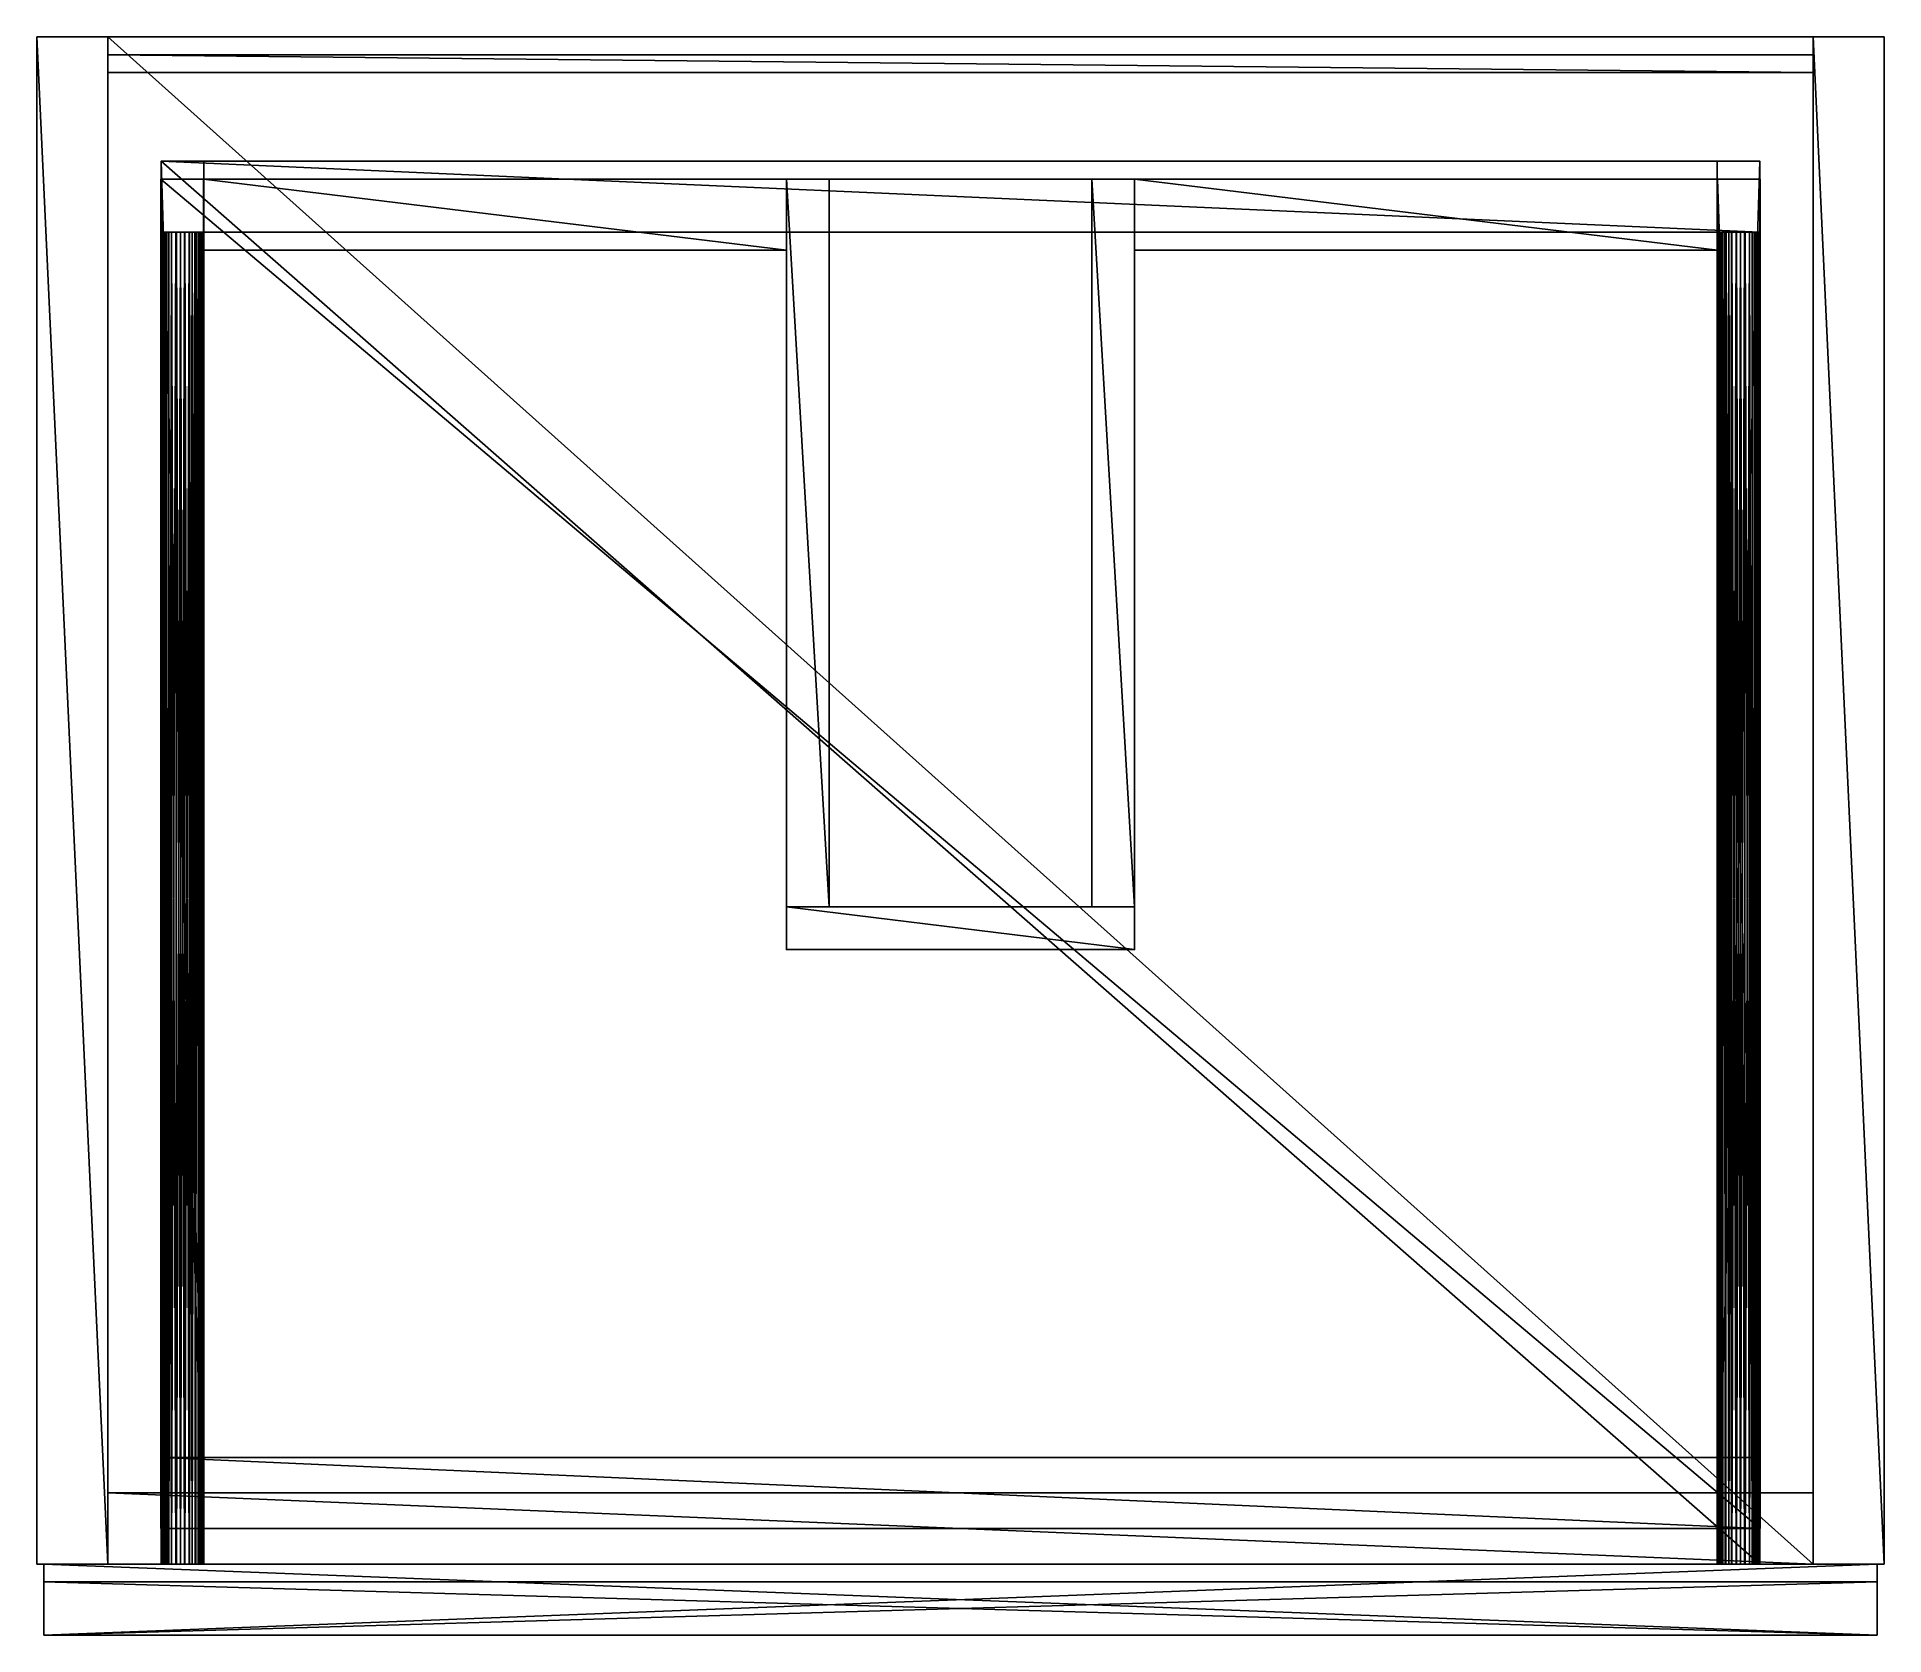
# Model space of a CAD drawing. Header units: inches. Extents: x -10.2 to 10.2, y -8.9 to 8.9.
import ezdxf

# ---------------------------------------------------------------- set-up
doc = ezdxf.new("R2010")
doc.units = ezdxf.units.IN
doc.layers.get('0').update_dxf_attribs({"true_color": 0xc2ced6})

msp = doc.modelspace()

# ---------------------------------------------------------------- linework, layer by layer
for points in [[(-9.45, 8.858), (-9.45, 8.858), (-10.237, 8.858), (-9.45, 8.858)], [(-10.237, 8.858), (-10.237, 8.858), (-9.45, 8.858), (-10.237, 8.858)], [(-10.237, 8.858), (-10.237, 8.858), (-10.237, -8.071), (-10.237, 8.858)], [(-10.237, -8.071), (-10.237, -8.071), (-10.237, 8.858), (-10.237, -8.071)], [(-9.45, -8.071), (-10.237, -8.071), (-10.237, 8.858), (-9.45, -8.071)], [(-10.237, 8.858), (-9.45, 8.858), (-9.45, -8.071), (-10.237, 8.858)], [(-10.237, 8.858), (-10.237, -8.071), (-9.45, -8.071), (-10.237, 8.858)], [(-9.45, -8.071), (-9.45, 8.858), (-10.237, 8.858), (-9.45, -8.071)], [(9.45, 8.858), (9.45, 8.858), (-9.45, 8.858), (9.45, 8.858)], [(-9.45, 8.858), (-9.45, 8.858), (9.45, 8.858), (-9.45, 8.858)], [(-9.45, 8.858), (-9.45, 8.858), (-9.45, -8.071), (-9.45, 8.858)], [(-9.45, -8.071), (-9.45, -8.071), (-9.45, 8.858), (-9.45, -8.071)], [(9.45, -8.071), (-9.45, -8.071), (-9.45, 8.858), (9.45, -8.071)], [(-9.45, 8.858), (9.45, 8.858), (9.45, -8.071), (-9.45, 8.858)], [(-9.45, 8.858), (-9.45, -8.071), (9.45, -8.071), (-9.45, 8.858)], [(9.45, -8.071), (9.45, 8.858), (-9.45, 8.858), (9.45, -8.071)], [(-9.45, -8.071), (-9.45, -8.071), (-9.45, 8.858), (-9.45, -8.071)], [(-9.45, 8.858), (-9.45, 8.858), (-9.45, -8.071), (-9.45, 8.858)], [(9.45, -8.071), (9.45, -8.071), (9.45, 8.858), (9.45, -8.071)], [(9.45, 8.858), (9.45, 8.858), (9.45, -8.071), (9.45, 8.858)], [(10.237, 8.858), (10.237, 8.858), (9.45, 8.858), (10.237, 8.858)], [(9.45, 8.858), (9.45, 8.858), (10.237, 8.858), (9.45, 8.858)], [(9.45, 8.858), (9.45, 8.858), (9.45, -8.071), (9.45, 8.858)], [(9.45, -8.071), (9.45, -8.071), (9.45, 8.858), (9.45, -8.071)], [(10.237, -8.071), (9.45, -8.071), (9.45, 8.858), (10.237, -8.071)], [(9.45, 8.858), (10.237, 8.858), (10.237, -8.071), (9.45, 8.858)], [(9.45, 8.858), (9.45, -8.071), (10.237, -8.071), (9.45, 8.858)], [(10.237, -8.071), (10.237, 8.858), (9.45, 8.858), (10.237, -8.071)], [(10.237, -8.071), (10.237, -8.071), (10.237, 8.858), (10.237, -8.071)], [(10.237, 8.858), (10.237, 8.858), (10.237, -8.071), (10.237, 8.858)], [(9.45, 8.661), (9.45, 8.661), (-9.45, 8.661), (9.45, 8.661)], [(-9.45, 8.661), (-9.45, 8.661), (9.45, 8.661), (-9.45, 8.661)], [(-9.45, 8.661), (-9.45, 8.661), (-9.45, 8.465), (-9.45, 8.661)], [(-9.45, 8.465), (-9.45, 8.465), (-9.45, 8.661), (-9.45, 8.465)], [(9.45, 8.465), (-9.45, 8.465), (-9.45, 8.661), (9.45, 8.465)], [(-9.45, 8.661), (9.45, 8.661), (9.45, 8.465), (-9.45, 8.661)], [(-9.45, 8.661), (-9.45, 8.465), (9.45, 8.465), (-9.45, 8.661)], [(9.45, 8.465), (9.45, 8.661), (-9.45, 8.661), (9.45, 8.465)], [(9.45, 8.465), (9.45, 8.465), (9.45, 8.661), (9.45, 8.465)], [(9.45, 8.661), (9.45, 8.661), (9.45, 8.465), (9.45, 8.661)], [(-9.45, 8.465), (-9.45, 8.465), (9.45, 8.465), (-9.45, 8.465)], [(9.45, 8.465), (9.45, 8.465), (-9.45, 8.465), (9.45, 8.465)], [(8.861, 7.48), (8.861, 7.48), (-8.861, 7.48), (8.861, 7.48)], [(-8.861, 7.48), (-8.861, 7.48), (8.861, 7.48), (-8.861, 7.48)], [(-8.861, 7.48), (-8.861, 7.48), (-8.861, -8.071), (-8.861, 7.48)], [(-8.861, -8.071), (-8.861, -8.071), (-8.861, 7.48), (-8.861, -8.071)], [(8.861, -8.071), (-8.861, -8.071), (-8.861, 7.48), (8.861, -8.071)], [(-8.861, 7.48), (8.861, 7.48), (8.861, -8.071), (-8.861, 7.48)], [(-8.861, 7.48), (-8.861, -8.071), (8.861, -8.071), (-8.861, 7.48)], [(8.861, -8.071), (8.861, 7.48), (-8.861, 7.48), (8.861, -8.071)], [(8.861, 7.48), (8.861, 7.48), (-8.861, 7.48), (8.861, 7.48)], [(-8.861, 7.48), (-8.861, 7.48), (8.861, 7.48), (-8.861, 7.48)], [(-8.861, 7.48), (-8.861, 7.48), (-8.861, 6.693), (-8.861, 7.48)], [(-8.861, 6.693), (-8.861, 6.693), (-8.861, 7.48), (-8.861, 6.693)], [(8.861, 6.693), (-8.861, 6.693), (-8.861, 7.48), (8.861, 6.693)], [(-8.861, 7.48), (8.861, 7.48), (8.861, 6.693), (-8.861, 7.48)], [(-8.861, 7.48), (-8.861, 6.693), (8.861, 6.693), (-8.861, 7.48)], [(8.861, 6.693), (8.861, 7.48), (-8.861, 7.48), (8.861, 6.693)], [(-8.388, 7.48), (-8.388, 7.48), (-8.861, 7.48), (-8.388, 7.48)], [(-8.861, 7.48), (-8.861, 7.48), (-8.388, 7.48), (-8.861, 7.48)], [(-8.861, 7.48), (-8.861, 7.48), (-8.861, -8.071), (-8.861, 7.48)], [(-8.861, -8.071), (-8.861, -8.071), (-8.861, 7.48), (-8.861, -8.071)], [(-8.388, -8.071), (-8.861, -8.071), (-8.861, 7.48), (-8.388, -8.071)], [(-8.861, 7.48), (-8.388, 7.48), (-8.388, -8.071), (-8.861, 7.48)], [(-8.861, 7.48), (-8.861, -8.071), (-8.388, -8.071), (-8.861, 7.48)], [(-8.388, -8.071), (-8.388, 7.48), (-8.861, 7.48), (-8.388, -8.071)], [(-8.388, -8.071), (-8.388, -8.071), (-8.388, 7.48), (-8.388, -8.071)], [(-8.388, 7.48), (-8.388, 7.48), (-8.388, -8.071), (-8.388, 7.48)], [(8.388, -8.071), (8.388, 7.48), (8.388, 7.48), (8.388, -8.071)], [(8.388, 7.48), (8.388, -8.071), (8.388, -8.071), (8.388, 7.48)], [(8.388, 7.48), (8.861, 7.48), (8.861, 7.48), (8.388, 7.48)], [(8.861, 7.48), (8.388, 7.48), (8.388, 7.48), (8.861, 7.48)], [(8.388, -8.071), (8.388, 7.48), (8.861, 7.48), (8.388, -8.071)], [(8.861, 7.48), (8.861, -8.071), (8.388, -8.071), (8.861, 7.48)], [(8.861, 7.48), (8.388, 7.48), (8.388, -8.071), (8.861, 7.48)], [(8.388, -8.071), (8.861, -8.071), (8.861, 7.48), (8.388, -8.071)], [(8.861, -8.071), (8.861, -8.071), (8.861, 7.48), (8.861, -8.071)], [(8.861, 7.48), (8.861, 7.48), (8.861, -8.071), (8.861, 7.48)], [(8.861, 6.693), (8.861, 6.693), (8.861, 7.48), (8.861, 6.693)], [(8.861, 7.48), (8.861, 7.48), (8.861, 6.693), (8.861, 7.48)], [(8.861, 7.48), (8.861, -8.071), (8.861, -8.071), (8.861, 7.48)], [(8.861, -8.071), (8.861, 7.48), (8.861, 7.48), (8.861, -8.071)], [(-8.39, 7.283), (-8.39, 7.283), (-8.863, 7.283), (-8.39, 7.283)], [(-8.863, 7.283), (-8.863, 7.283), (-8.39, 7.283), (-8.863, 7.283)], [(-8.863, 7.283), (-8.863, 7.283), (-8.863, -6.89), (-8.863, 7.283)], [(-8.863, -6.89), (-8.863, -6.89), (-8.863, 7.283), (-8.863, -6.89)], [(-8.39, -6.89), (-8.863, -6.89), (-8.863, 7.283), (-8.39, -6.89)], [(-8.863, 7.283), (-8.39, 7.283), (-8.39, -6.89), (-8.863, 7.283)], [(-8.863, 7.283), (-8.863, -6.89), (-8.39, -6.89), (-8.863, 7.283)], [(-8.39, -6.89), (-8.39, 7.283), (-8.863, 7.283), (-8.39, -6.89)], [(8.863, 7.283), (8.863, 7.283), (-8.863, 7.283), (8.863, 7.283)], [(-8.863, 7.283), (-8.863, 7.283), (8.863, 7.283), (-8.863, 7.283)], [(-8.863, 7.283), (-8.863, 7.283), (-8.863, -7.677), (-8.863, 7.283)], [(-8.863, -7.677), (-8.863, -7.677), (-8.863, 7.283), (-8.863, -7.677)], [(8.863, -7.677), (-8.863, -7.677), (-8.863, 7.283), (8.863, -7.677)], [(-8.863, 7.283), (8.863, 7.283), (8.863, -7.677), (-8.863, 7.283)], [(-8.863, 7.283), (-8.863, -7.677), (8.863, -7.677), (-8.863, 7.283)], [(8.863, -7.677), (8.863, 7.283), (-8.863, 7.283), (8.863, -7.677)], [(-8.39, -6.89), (-8.39, -6.89), (-8.39, 7.283), (-8.39, -6.89)], [(-8.39, 7.283), (-8.39, 7.283), (-8.39, -6.89), (-8.39, 7.283)], [(-1.929, 7.283), (-1.929, 7.283), (-8.39, 7.283), (-1.929, 7.283)], [(-8.39, 7.283), (-8.39, 7.283), (-1.929, 7.283), (-8.39, 7.283)], [(-8.39, 7.283), (-8.39, 7.283), (-8.39, 6.496), (-8.39, 7.283)], [(-8.39, 6.496), (-8.39, 6.496), (-8.39, 7.283), (-8.39, 6.496)], [(-1.929, 6.496), (-8.39, 6.496), (-8.39, 7.283), (-1.929, 6.496)], [(-8.39, 7.283), (-1.929, 7.283), (-1.929, 6.496), (-8.39, 7.283)], [(-8.39, 7.283), (-8.39, 6.496), (-1.929, 6.496), (-8.39, 7.283)], [(-1.929, 6.496), (-1.929, 7.283), (-8.39, 7.283), (-1.929, 6.496)], [(-1.457, 7.283), (-1.457, 7.283), (-1.929, 7.283), (-1.457, 7.283)], [(-1.929, 7.283), (-1.929, 7.283), (-1.457, 7.283), (-1.929, 7.283)], [(-1.929, 7.283), (-1.929, 7.283), (-1.929, -0.787), (-1.929, 7.283)], [(-1.929, -0.787), (-1.929, -0.787), (-1.929, 7.283), (-1.929, -0.787)], [(-1.457, -0.787), (-1.929, -0.787), (-1.929, 7.283), (-1.457, -0.787)], [(-1.929, 7.283), (-1.457, 7.283), (-1.457, -0.787), (-1.929, 7.283)], [(-1.929, 7.283), (-1.929, -0.787), (-1.457, -0.787), (-1.929, 7.283)], [(-1.457, -0.787), (-1.457, 7.283), (-1.929, 7.283), (-1.457, -0.787)], [(-1.929, 6.496), (-1.929, 6.496), (-1.929, 7.283), (-1.929, 6.496)], [(-1.929, 7.283), (-1.929, 7.283), (-1.929, 6.496), (-1.929, 7.283)], [(-1.457, -0.787), (-1.457, -0.787), (-1.457, 7.283), (-1.457, -0.787)], [(-1.457, 7.283), (-1.457, 7.283), (-1.457, -0.787), (-1.457, 7.283)], [(1.929, 7.283), (1.929, 7.283), (1.457, 7.283), (1.929, 7.283)], [(1.457, 7.283), (1.457, 7.283), (1.929, 7.283), (1.457, 7.283)], [(1.457, 7.283), (1.457, 7.283), (1.457, -0.787), (1.457, 7.283)], [(1.457, -0.787), (1.457, -0.787), (1.457, 7.283), (1.457, -0.787)], [(1.929, -0.787), (1.457, -0.787), (1.457, 7.283), (1.929, -0.787)], [(1.457, 7.283), (1.929, 7.283), (1.929, -0.787), (1.457, 7.283)], [(1.457, 7.283), (1.457, -0.787), (1.929, -0.787), (1.457, 7.283)], [(1.929, -0.787), (1.929, 7.283), (1.457, 7.283), (1.929, -0.787)], [(8.39, 7.283), (8.39, 7.283), (1.929, 7.283), (8.39, 7.283)], [(1.929, 7.283), (1.929, 7.283), (8.39, 7.283), (1.929, 7.283)], [(1.929, 7.283), (1.929, 7.283), (1.929, 6.496), (1.929, 7.283)], [(1.929, 6.496), (1.929, 6.496), (1.929, 7.283), (1.929, 6.496)], [(8.39, 6.496), (1.929, 6.496), (1.929, 7.283), (8.39, 6.496)], [(1.929, 7.283), (8.39, 7.283), (8.39, 6.496), (1.929, 7.283)], [(1.929, 7.283), (1.929, 6.496), (8.39, 6.496), (1.929, 7.283)], [(8.39, 6.496), (8.39, 7.283), (1.929, 7.283), (8.39, 6.496)], [(1.929, -0.787), (1.929, -0.787), (1.929, 7.283), (1.929, -0.787)], [(1.929, 7.283), (1.929, 7.283), (1.929, -0.787), (1.929, 7.283)], [(8.39, 6.496), (8.39, 6.496), (8.39, 7.283), (8.39, 6.496)], [(8.39, 7.283), (8.39, 7.283), (8.39, 6.496), (8.39, 7.283)], [(8.863, 7.283), (8.863, 7.283), (8.39, 7.283), (8.863, 7.283)], [(8.39, 7.283), (8.39, 7.283), (8.863, 7.283), (8.39, 7.283)], [(8.39, 7.283), (8.39, 7.283), (8.39, -6.89), (8.39, 7.283)], [(8.39, -6.89), (8.39, -6.89), (8.39, 7.283), (8.39, -6.89)], [(8.863, -6.89), (8.39, -6.89), (8.39, 7.283), (8.863, -6.89)], [(8.39, 7.283), (8.863, 7.283), (8.863, -6.89), (8.39, 7.283)], [(8.39, 7.283), (8.39, -6.89), (8.863, -6.89), (8.39, 7.283)], [(8.863, -6.89), (8.863, 7.283), (8.39, 7.283), (8.863, -6.89)], [(8.863, -7.677), (8.863, -7.677), (8.863, 7.283), (8.863, -7.677)], [(8.863, 7.283), (8.863, 7.283), (8.863, -7.677), (8.863, 7.283)], [(8.863, -6.89), (8.863, -6.89), (8.863, 7.283), (8.863, -6.89)], [(8.863, 7.283), (8.863, 7.283), (8.863, -6.89), (8.863, 7.283)], [(-8.861, 6.693), (-8.861, 6.693), (-8.862, -8.071), (-8.861, 6.693)], [(-8.862, -8.071), (-8.861, -8.071), (-8.861, 6.693), (-8.862, -8.071)], [(-8.85, -8.071), (-8.862, -8.071), (-8.861, 6.693), (-8.85, -8.071)], [(-8.861, 6.693), (-8.861, 6.693), (8.861, 6.693), (-8.861, 6.693)], [(8.861, 6.693), (8.861, 6.693), (-8.861, 6.693), (8.861, 6.693)], [(-8.853, 6.693), (-8.861, 6.693), (-8.861, -8.071), (-8.853, 6.693)], [(-8.861, -8.071), (-8.851, -8.071), (-8.853, 6.693), (-8.861, -8.071)], [(-8.861, 6.693), (-8.849, 6.693), (-8.85, -8.071), (-8.861, 6.693)], [(-8.849, 6.693), (-8.861, 6.693), (-8.602, 6.693), (-8.849, 6.693)], [(-8.647, 6.693), (-8.861, 6.693), (-8.747, 6.693), (-8.647, 6.693)], [(-8.602, 6.693), (-8.861, 6.693), (-8.647, 6.693), (-8.602, 6.693)], [(-8.861, 6.693), (-8.853, 6.693), (-8.747, 6.693), (-8.861, 6.693)], [(-8.861, 6.693), (-8.861, 6.693), (-8.747, 6.693), (-8.861, 6.693)], [(-8.83, 6.693), (-8.853, 6.693), (-8.851, -8.071), (-8.83, 6.693)], [(-8.747, 6.693), (-8.853, 6.693), (-8.83, 6.693), (-8.747, 6.693)], [(-8.851, -8.071), (-8.829, -8.071), (-8.83, 6.693), (-8.851, -8.071)], [(-8.835, -8.071), (-8.85, -8.071), (-8.849, 6.693), (-8.835, -8.071)], [(-8.849, 6.693), (-8.835, 6.693), (-8.835, -8.071), (-8.849, 6.693)], [(-8.547, 6.693), (-8.849, 6.693), (-8.602, 6.693), (-8.547, 6.693)], [(-8.849, 6.693), (-8.547, 6.693), (-8.835, 6.693), (-8.849, 6.693)], [(-8.835, 6.693), (-8.815, 6.693), (-8.817, -8.071), (-8.835, 6.693)], [(-8.817, -8.071), (-8.835, -8.071), (-8.835, 6.693), (-8.817, -8.071)], [(-8.835, 6.693), (-8.547, 6.693), (-8.815, 6.693), (-8.835, 6.693)], [(-8.804, 6.693), (-8.83, 6.693), (-8.829, -8.071), (-8.804, 6.693)], [(-8.747, 6.693), (-8.83, 6.693), (-8.775, 6.693), (-8.747, 6.693)], [(-8.83, 6.693), (-8.804, 6.693), (-8.775, 6.693), (-8.83, 6.693)], [(-8.829, -8.071), (-8.802, -8.071), (-8.804, 6.693), (-8.829, -8.071)], [(-8.786, -8.071), (-8.817, -8.071), (-8.815, 6.693), (-8.786, -8.071)], [(-8.815, 6.693), (-8.783, 6.693), (-8.786, -8.071), (-8.815, 6.693)], [(-8.547, 6.693), (-8.597, 6.693), (-8.815, 6.693), (-8.547, 6.693)], [(-8.783, 6.693), (-8.815, 6.693), (-8.597, 6.693), (-8.783, 6.693)], [(-8.802, -8.071), (-8.775, 6.693), (-8.804, 6.693), (-8.802, -8.071)], [(-8.802, -8.071), (-8.775, -8.071), (-8.775, 6.693), (-8.802, -8.071)], [(-8.747, -8.071), (-8.786, -8.071), (-8.783, 6.693), (-8.747, -8.071)], [(-8.783, 6.693), (-8.744, 6.693), (-8.747, -8.071), (-8.783, 6.693)], [(-8.783, 6.693), (-8.597, 6.693), (-8.744, 6.693), (-8.783, 6.693)], [(-8.747, 6.693), (-8.775, 6.693), (-8.775, -8.071), (-8.747, 6.693)], [(-8.775, -8.071), (-8.744, -8.071), (-8.747, 6.693), (-8.775, -8.071)], [(-8.698, 6.693), (-8.747, 6.693), (-8.744, -8.071), (-8.698, 6.693)], [(-8.698, -8.071), (-8.747, -8.071), (-8.744, 6.693), (-8.698, -8.071)], [(-8.698, 6.693), (-8.647, 6.693), (-8.747, 6.693), (-8.698, 6.693)], [(-8.744, -8.071), (-8.692, -8.071), (-8.698, 6.693), (-8.744, -8.071)], [(-8.744, 6.693), (-8.692, 6.693), (-8.698, -8.071), (-8.744, 6.693)], [(-8.744, 6.693), (-8.647, 6.693), (-8.692, 6.693), (-8.744, 6.693)], [(-8.647, 6.693), (-8.744, 6.693), (-8.597, 6.693), (-8.647, 6.693)], [(-8.647, -8.071), (-8.698, -8.071), (-8.692, 6.693), (-8.647, -8.071)], [(-8.692, -8.071), (-8.647, 6.693), (-8.698, 6.693), (-8.692, -8.071)], [(-8.692, -8.071), (-8.647, -8.071), (-8.647, 6.693), (-8.692, -8.071)], [(-8.647, -8.071), (-8.692, 6.693), (-8.647, 6.693), (-8.647, -8.071)], [(-8.602, 6.693), (-8.647, 6.693), (-8.647, -8.071), (-8.602, 6.693)], [(-8.647, -8.071), (-8.597, -8.071), (-8.602, 6.693), (-8.647, -8.071)], [(-8.647, 6.693), (-8.597, 6.693), (-8.602, -8.071), (-8.647, 6.693)], [(-8.602, -8.071), (-8.647, -8.071), (-8.647, 6.693), (-8.602, -8.071)], [(-8.55, 6.693), (-8.602, 6.693), (-8.597, -8.071), (-8.55, 6.693)], [(-8.55, -8.071), (-8.602, -8.071), (-8.597, 6.693), (-8.55, -8.071)], [(-8.602, 6.693), (-8.39, 6.693), (-8.547, 6.693), (-8.602, 6.693)], [(-8.602, 6.693), (-8.451, 6.693), (-8.4, 6.693), (-8.602, 6.693)], [(-8.451, 6.693), (-8.602, 6.693), (-8.55, 6.693), (-8.451, 6.693)], [(-8.602, 6.693), (-8.4, 6.693), (-8.39, 6.693), (-8.602, 6.693)], [(-8.597, -8.071), (-8.547, -8.071), (-8.55, 6.693), (-8.597, -8.071)], [(-8.597, 6.693), (-8.547, 6.693), (-8.55, -8.071), (-8.597, 6.693)], [(-8.517, 6.693), (-8.55, 6.693), (-8.547, -8.071), (-8.517, 6.693)], [(-8.517, -8.071), (-8.55, -8.071), (-8.547, 6.693), (-8.517, -8.071)], [(-8.487, 6.693), (-8.55, 6.693), (-8.517, 6.693), (-8.487, 6.693)], [(-8.487, 6.693), (-8.451, 6.693), (-8.55, 6.693), (-8.487, 6.693)], [(-8.547, -8.071), (-8.517, -8.071), (-8.517, 6.693), (-8.547, -8.071)], [(-8.547, 6.693), (-8.517, 6.693), (-8.517, -8.071), (-8.547, 6.693)], [(-8.434, 6.693), (-8.547, 6.693), (-8.39, 6.693), (-8.434, 6.693)], [(-8.471, 6.693), (-8.517, 6.693), (-8.547, 6.693), (-8.471, 6.693)], [(-8.39, 6.693), (-8.39, 6.693), (-8.547, 6.693), (-8.39, 6.693)], [(-8.434, 6.693), (-8.471, 6.693), (-8.547, 6.693), (-8.434, 6.693)], [(-8.487, 6.693), (-8.517, 6.693), (-8.517, -8.071), (-8.487, 6.693)], [(-8.517, -8.071), (-8.484, -8.071), (-8.487, 6.693), (-8.517, -8.071)], [(-8.476, -8.071), (-8.517, -8.071), (-8.517, 6.693), (-8.476, -8.071)], [(-8.476, -8.071), (-8.517, 6.693), (-8.471, 6.693), (-8.476, -8.071)], [(-8.451, 6.693), (-8.487, 6.693), (-8.484, -8.071), (-8.451, 6.693)], [(-8.484, -8.071), (-8.449, -8.071), (-8.451, 6.693), (-8.484, -8.071)], [(-8.436, -8.071), (-8.476, -8.071), (-8.471, 6.693), (-8.436, -8.071)], [(-8.471, 6.693), (-8.434, 6.693), (-8.436, -8.071), (-8.471, 6.693)], [(-8.423, 6.693), (-8.451, 6.693), (-8.449, -8.071), (-8.423, 6.693)], [(-8.4, 6.693), (-8.451, 6.693), (-8.423, 6.693), (-8.4, 6.693)], [(-8.449, -8.071), (-8.421, -8.071), (-8.423, 6.693), (-8.449, -8.071)], [(-8.416, -8.071), (-8.436, -8.071), (-8.434, 6.693), (-8.416, -8.071)], [(-8.434, 6.693), (-8.416, 6.693), (-8.416, -8.071), (-8.434, 6.693)], [(-8.434, 6.693), (-8.401, 6.693), (-8.416, 6.693), (-8.434, 6.693)], [(-8.434, 6.693), (-8.39, 6.693), (-8.401, 6.693), (-8.434, 6.693)], [(-8.421, -8.071), (-8.4, 6.693), (-8.423, 6.693), (-8.421, -8.071)], [(-8.421, -8.071), (-8.398, -8.071), (-8.4, 6.693), (-8.421, -8.071)], [(-8.416, 6.693), (-8.401, 6.693), (-8.403, -8.071), (-8.416, 6.693)], [(-8.403, -8.071), (-8.416, -8.071), (-8.416, 6.693), (-8.403, -8.071)], [(-8.391, -8.071), (-8.403, -8.071), (-8.401, 6.693), (-8.391, -8.071)], [(-8.401, 6.693), (-8.39, 6.693), (-8.391, -8.071), (-8.401, 6.693)], [(-8.39, 6.693), (-8.4, 6.693), (-8.398, -8.071), (-8.39, 6.693)], [(-8.398, -8.071), (-8.39, -8.071), (-8.39, 6.693), (-8.398, -8.071)], [(-8.39, -8.071), (-8.391, -8.071), (-8.39, 6.693), (-8.39, -8.071)], [(-8.39, 6.693), (-8.39, 6.693), (-8.39, -8.071), (-8.39, 6.693)], [(8.39, 6.693), (8.39, -8.071), (8.398, -8.071), (8.39, 6.693)], [(8.398, -8.071), (8.4, 6.693), (8.39, 6.693), (8.398, -8.071)], [(8.39, 6.693), (8.391, -8.071), (8.39, -8.071), (8.39, 6.693)], [(8.39, -8.071), (8.39, 6.693), (8.39, 6.693), (8.39, -8.071)], [(8.391, -8.071), (8.39, 6.693), (8.401, 6.693), (8.391, -8.071)], [(8.434, 6.693), (8.39, 6.693), (8.547, 6.693), (8.434, 6.693)], [(8.434, 6.693), (8.401, 6.693), (8.39, 6.693), (8.434, 6.693)], [(8.547, 6.693), (8.39, 6.693), (8.602, 6.693), (8.547, 6.693)], [(8.39, 6.693), (8.547, 6.693), (8.39, 6.693), (8.39, 6.693)], [(8.602, 6.693), (8.39, 6.693), (8.4, 6.693), (8.602, 6.693)], [(8.401, 6.693), (8.403, -8.071), (8.391, -8.071), (8.401, 6.693)], [(8.421, -8.071), (8.4, 6.693), (8.398, -8.071), (8.421, -8.071)], [(8.4, 6.693), (8.423, 6.693), (8.451, 6.693), (8.4, 6.693)], [(8.602, 6.693), (8.4, 6.693), (8.451, 6.693), (8.602, 6.693)], [(8.421, -8.071), (8.423, 6.693), (8.4, 6.693), (8.421, -8.071)], [(8.403, -8.071), (8.401, 6.693), (8.416, 6.693), (8.403, -8.071)], [(8.434, 6.693), (8.416, 6.693), (8.401, 6.693), (8.434, 6.693)], [(8.416, 6.693), (8.416, -8.071), (8.403, -8.071), (8.416, 6.693)], [(8.434, 6.693), (8.436, -8.071), (8.416, -8.071), (8.434, 6.693)], [(8.416, -8.071), (8.416, 6.693), (8.434, 6.693), (8.416, -8.071)], [(8.423, 6.693), (8.421, -8.071), (8.449, -8.071), (8.423, 6.693)], [(8.449, -8.071), (8.451, 6.693), (8.423, 6.693), (8.449, -8.071)], [(8.436, -8.071), (8.434, 6.693), (8.471, 6.693), (8.436, -8.071)], [(8.434, 6.693), (8.547, 6.693), (8.471, 6.693), (8.434, 6.693)], [(8.471, 6.693), (8.476, -8.071), (8.436, -8.071), (8.471, 6.693)], [(8.451, 6.693), (8.449, -8.071), (8.484, -8.071), (8.451, 6.693)], [(8.484, -8.071), (8.487, 6.693), (8.451, 6.693), (8.484, -8.071)], [(8.487, 6.693), (8.55, 6.693), (8.451, 6.693), (8.487, 6.693)], [(8.451, 6.693), (8.55, 6.693), (8.602, 6.693), (8.451, 6.693)], [(8.471, 6.693), (8.547, 6.693), (8.517, 6.693), (8.471, 6.693)], [(8.476, -8.071), (8.471, 6.693), (8.517, 6.693), (8.476, -8.071)], [(8.476, -8.071), (8.517, 6.693), (8.517, -8.071), (8.476, -8.071)], [(8.487, 6.693), (8.484, -8.071), (8.517, -8.071), (8.487, 6.693)], [(8.517, -8.071), (8.517, 6.693), (8.487, 6.693), (8.517, -8.071)], [(8.487, 6.693), (8.517, 6.693), (8.55, 6.693), (8.487, 6.693)], [(8.517, 6.693), (8.517, -8.071), (8.547, -8.071), (8.517, 6.693)], [(8.547, -8.071), (8.55, 6.693), (8.517, 6.693), (8.547, -8.071)], [(8.547, 6.693), (8.55, -8.071), (8.517, -8.071), (8.547, 6.693)], [(8.517, -8.071), (8.517, 6.693), (8.547, 6.693), (8.517, -8.071)], [(8.55, 6.693), (8.547, -8.071), (8.597, -8.071), (8.55, 6.693)], [(8.55, -8.071), (8.547, 6.693), (8.597, 6.693), (8.55, -8.071)], [(8.602, 6.693), (8.849, 6.693), (8.547, 6.693), (8.602, 6.693)], [(8.547, 6.693), (8.815, 6.693), (8.597, 6.693), (8.547, 6.693)], [(8.849, 6.693), (8.835, 6.693), (8.547, 6.693), (8.849, 6.693)], [(8.835, 6.693), (8.815, 6.693), (8.547, 6.693), (8.835, 6.693)], [(8.597, -8.071), (8.602, 6.693), (8.55, 6.693), (8.597, -8.071)], [(8.597, 6.693), (8.602, -8.071), (8.55, -8.071), (8.597, 6.693)], [(8.602, 6.693), (8.597, -8.071), (8.647, -8.071), (8.602, 6.693)], [(8.602, -8.071), (8.597, 6.693), (8.647, 6.693), (8.602, -8.071)], [(8.783, 6.693), (8.597, 6.693), (8.815, 6.693), (8.783, 6.693)], [(8.783, 6.693), (8.744, 6.693), (8.597, 6.693), (8.783, 6.693)], [(8.647, 6.693), (8.597, 6.693), (8.744, 6.693), (8.647, 6.693)], [(8.647, -8.071), (8.647, 6.693), (8.602, 6.693), (8.647, -8.071)], [(8.647, 6.693), (8.647, -8.071), (8.602, -8.071), (8.647, 6.693)], [(8.849, 6.693), (8.602, 6.693), (8.861, 6.693), (8.849, 6.693)], [(8.602, 6.693), (8.647, 6.693), (8.861, 6.693), (8.602, 6.693)], [(8.692, -8.071), (8.647, 6.693), (8.647, -8.071), (8.692, -8.071)], [(8.647, -8.071), (8.692, 6.693), (8.698, -8.071), (8.647, -8.071)], [(8.744, 6.693), (8.692, 6.693), (8.647, 6.693), (8.744, 6.693)], [(8.647, 6.693), (8.747, 6.693), (8.861, 6.693), (8.647, 6.693)], [(8.698, 6.693), (8.747, 6.693), (8.647, 6.693), (8.698, 6.693)], [(8.692, -8.071), (8.698, 6.693), (8.647, 6.693), (8.692, -8.071)], [(8.647, -8.071), (8.647, 6.693), (8.692, 6.693), (8.647, -8.071)], [(8.698, 6.693), (8.692, -8.071), (8.744, -8.071), (8.698, 6.693)], [(8.698, -8.071), (8.692, 6.693), (8.744, 6.693), (8.698, -8.071)], [(8.744, -8.071), (8.747, 6.693), (8.698, 6.693), (8.744, -8.071)], [(8.744, 6.693), (8.747, -8.071), (8.698, -8.071), (8.744, 6.693)], [(8.747, 6.693), (8.744, -8.071), (8.775, -8.071), (8.747, 6.693)], [(8.747, -8.071), (8.744, 6.693), (8.783, 6.693), (8.747, -8.071)], [(8.775, -8.071), (8.775, 6.693), (8.747, 6.693), (8.775, -8.071)], [(8.783, 6.693), (8.786, -8.071), (8.747, -8.071), (8.783, 6.693)], [(8.747, 6.693), (8.775, 6.693), (8.83, 6.693), (8.747, 6.693)], [(8.747, 6.693), (8.83, 6.693), (8.853, 6.693), (8.747, 6.693)], [(8.861, 6.693), (8.747, 6.693), (8.853, 6.693), (8.861, 6.693)], [(8.861, 6.693), (8.747, 6.693), (8.861, 6.693), (8.861, 6.693)], [(8.802, -8.071), (8.775, 6.693), (8.775, -8.071), (8.802, -8.071)], [(8.83, 6.693), (8.775, 6.693), (8.804, 6.693), (8.83, 6.693)], [(8.802, -8.071), (8.804, 6.693), (8.775, 6.693), (8.802, -8.071)], [(8.786, -8.071), (8.783, 6.693), (8.815, 6.693), (8.786, -8.071)], [(8.815, 6.693), (8.817, -8.071), (8.786, -8.071), (8.815, 6.693)], [(8.804, 6.693), (8.802, -8.071), (8.829, -8.071), (8.804, 6.693)], [(8.829, -8.071), (8.83, 6.693), (8.804, 6.693), (8.829, -8.071)], [(8.817, -8.071), (8.815, 6.693), (8.835, 6.693), (8.817, -8.071)], [(8.835, 6.693), (8.835, -8.071), (8.817, -8.071), (8.835, 6.693)], [(8.83, 6.693), (8.829, -8.071), (8.851, -8.071), (8.83, 6.693)], [(8.851, -8.071), (8.853, 6.693), (8.83, 6.693), (8.851, -8.071)], [(8.849, 6.693), (8.85, -8.071), (8.835, -8.071), (8.849, 6.693)], [(8.835, -8.071), (8.835, 6.693), (8.849, 6.693), (8.835, -8.071)], [(8.85, -8.071), (8.849, 6.693), (8.861, 6.693), (8.85, -8.071)], [(8.861, 6.693), (8.862, -8.071), (8.85, -8.071), (8.861, 6.693)], [(8.853, 6.693), (8.851, -8.071), (8.861, -8.071), (8.853, 6.693)], [(8.861, -8.071), (8.861, 6.693), (8.853, 6.693), (8.861, -8.071)], [(8.861, 6.693), (8.861, -8.071), (8.862, -8.071), (8.861, 6.693)], [(8.862, -8.071), (8.861, 6.693), (8.861, 6.693), (8.862, -8.071)], [(-8.39, 6.496), (-8.39, 6.496), (-1.929, 6.496), (-8.39, 6.496)], [(-1.929, 6.496), (-1.929, 6.496), (-8.39, 6.496), (-1.929, 6.496)], [(1.929, 6.496), (1.929, 6.496), (8.39, 6.496), (1.929, 6.496)], [(8.39, 6.496), (8.39, 6.496), (1.929, 6.496), (8.39, 6.496)], [(-1.929, -0.787), (-1.929, -0.787), (-1.457, -0.787), (-1.929, -0.787)], [(-1.457, -0.787), (-1.457, -0.787), (-1.929, -0.787), (-1.457, -0.787)], [(1.929, -0.787), (1.929, -0.787), (-1.929, -0.787), (1.929, -0.787)], [(-1.929, -0.787), (-1.929, -0.787), (1.929, -0.787), (-1.929, -0.787)], [(-1.929, -0.787), (-1.929, -0.787), (-1.929, -1.26), (-1.929, -0.787)], [(-1.929, -1.26), (-1.929, -1.26), (-1.929, -0.787), (-1.929, -1.26)], [(1.929, -1.26), (-1.929, -1.26), (-1.929, -0.787), (1.929, -1.26)], [(-1.929, -0.787), (1.929, -0.787), (1.929, -1.26), (-1.929, -0.787)], [(-1.929, -0.787), (-1.929, -1.26), (1.929, -1.26), (-1.929, -0.787)], [(1.929, -1.26), (1.929, -0.787), (-1.929, -0.787), (1.929, -1.26)], [(1.457, -0.787), (1.457, -0.787), (1.929, -0.787), (1.457, -0.787)], [(1.929, -0.787), (1.929, -0.787), (1.457, -0.787), (1.929, -0.787)], [(1.929, -1.26), (1.929, -1.26), (1.929, -0.787), (1.929, -1.26)], [(1.929, -0.787), (1.929, -0.787), (1.929, -1.26), (1.929, -0.787)], [(-1.929, -1.26), (-1.929, -1.26), (1.929, -1.26), (-1.929, -1.26)], [(1.929, -1.26), (1.929, -1.26), (-1.929, -1.26), (1.929, -1.26)], [(-8.863, -6.89), (-8.863, -6.89), (-8.39, -6.89), (-8.863, -6.89)], [(-8.39, -6.89), (-8.39, -6.89), (-8.863, -6.89), (-8.39, -6.89)], [(8.863, -6.89), (8.863, -6.89), (-8.863, -6.89), (8.863, -6.89)], [(-8.863, -6.89), (-8.863, -6.89), (8.863, -6.89), (-8.863, -6.89)], [(-8.863, -6.89), (-8.863, -6.89), (-8.863, -7.677), (-8.863, -6.89)], [(-8.863, -7.677), (-8.863, -7.677), (-8.863, -6.89), (-8.863, -7.677)], [(8.863, -7.677), (-8.863, -7.677), (-8.863, -6.89), (8.863, -7.677)], [(-8.863, -6.89), (8.863, -6.89), (8.863, -7.677), (-8.863, -6.89)], [(-8.863, -6.89), (-8.863, -7.677), (8.863, -7.677), (-8.863, -6.89)], [(8.863, -7.677), (8.863, -6.89), (-8.863, -6.89), (8.863, -7.677)], [(8.39, -6.89), (8.39, -6.89), (8.863, -6.89), (8.39, -6.89)], [(8.863, -6.89), (8.863, -6.89), (8.39, -6.89), (8.863, -6.89)], [(8.863, -7.677), (8.863, -7.677), (8.863, -6.89), (8.863, -7.677)], [(8.863, -6.89), (8.863, -6.89), (8.863, -7.677), (8.863, -6.89)], [(9.45, -7.283), (9.45, -7.283), (-9.45, -7.283), (9.45, -7.283)], [(-9.45, -7.283), (-9.45, -7.283), (9.45, -7.283), (-9.45, -7.283)], [(-9.45, -7.283), (-9.45, -7.283), (-9.45, -8.071), (-9.45, -7.283)], [(-9.45, -8.071), (-9.45, -8.071), (-9.45, -7.283), (-9.45, -8.071)], [(9.45, -8.071), (-9.45, -8.071), (-9.45, -7.283), (9.45, -8.071)], [(-9.45, -7.283), (9.45, -7.283), (9.45, -8.071), (-9.45, -7.283)], [(-9.45, -7.283), (-9.45, -8.071), (9.45, -8.071), (-9.45, -7.283)], [(9.45, -8.071), (9.45, -7.283), (-9.45, -7.283), (9.45, -8.071)], [(9.45, -8.071), (9.45, -8.071), (9.45, -7.283), (9.45, -8.071)], [(9.45, -7.283), (9.45, -7.283), (9.45, -8.071), (9.45, -7.283)], [(-8.863, -7.677), (-8.863, -7.677), (8.863, -7.677), (-8.863, -7.677)], [(8.863, -7.677), (8.863, -7.677), (-8.863, -7.677), (8.863, -7.677)], [(-8.863, -7.677), (-8.863, -7.677), (8.863, -7.677), (-8.863, -7.677)], [(8.863, -7.677), (8.863, -7.677), (-8.863, -7.677), (8.863, -7.677)], [(-10.237, -8.071), (-10.237, -8.071), (-9.45, -8.071), (-10.237, -8.071)], [(-9.45, -8.071), (-9.45, -8.071), (-10.237, -8.071), (-9.45, -8.071)], [(10.16, -8.071), (10.16, -8.858), (-10.16, -8.858), (10.16, -8.071)], [(-10.16, -8.858), (-10.16, -8.071), (10.16, -8.071), (-10.16, -8.858)], [(10.16, -8.858), (10.16, -8.071), (-10.16, -8.071), (10.16, -8.858)], [(-10.16, -8.071), (-10.16, -8.858), (10.16, -8.858), (-10.16, -8.071)], [(10.16, -8.071), (10.16, -8.071), (-10.16, -8.071), (10.16, -8.071)], [(-10.16, -8.071), (-10.16, -8.071), (10.16, -8.071), (-10.16, -8.071)], [(-10.16, -8.071), (-10.16, -8.071), (-10.16, -8.268), (-10.16, -8.071)], [(-10.16, -8.858), (-10.16, -8.268), (-10.16, -8.071), (-10.16, -8.858)], [(-10.16, -8.858), (-10.16, -8.071), (-10.16, -8.268), (-10.16, -8.858)], [(-10.16, -8.268), (-10.16, -8.268), (-10.16, -8.071), (-10.16, -8.268)], [(-10.16, -8.071), (-10.16, -8.858), (-10.16, -8.858), (-10.16, -8.071)], [(-9.45, -8.071), (-9.45, -8.071), (9.45, -8.071), (-9.45, -8.071)], [(9.45, -8.071), (9.45, -8.071), (-9.45, -8.071), (9.45, -8.071)], [(-9.45, -8.071), (-9.45, -8.071), (9.45, -8.071), (-9.45, -8.071)], [(9.45, -8.071), (9.45, -8.071), (-9.45, -8.071), (9.45, -8.071)], [(-8.85, -8.071), (-8.597, -8.071), (-8.862, -8.071), (-8.85, -8.071)], [(-8.647, -8.071), (-8.744, -8.071), (-8.862, -8.071), (-8.647, -8.071)], [(-8.597, -8.071), (-8.647, -8.071), (-8.862, -8.071), (-8.597, -8.071)], [(-8.862, -8.071), (-8.744, -8.071), (-8.861, -8.071), (-8.862, -8.071)], [(-8.861, -8.071), (-8.861, -8.071), (8.861, -8.071), (-8.861, -8.071)], [(8.861, -8.071), (8.861, -8.071), (-8.861, -8.071), (8.861, -8.071)], [(-8.861, -8.071), (-8.861, -8.071), (-8.388, -8.071), (-8.861, -8.071)], [(-8.388, -8.071), (-8.388, -8.071), (-8.861, -8.071), (-8.388, -8.071)], [(-8.861, -8.071), (-8.744, -8.071), (-8.851, -8.071), (-8.861, -8.071)], [(-8.744, -8.071), (-8.829, -8.071), (-8.851, -8.071), (-8.744, -8.071)], [(-8.597, -8.071), (-8.85, -8.071), (-8.55, -8.071), (-8.597, -8.071)], [(-8.85, -8.071), (-8.835, -8.071), (-8.55, -8.071), (-8.85, -8.071)], [(-8.835, -8.071), (-8.817, -8.071), (-8.55, -8.071), (-8.835, -8.071)], [(-8.744, -8.071), (-8.775, -8.071), (-8.829, -8.071), (-8.744, -8.071)], [(-8.829, -8.071), (-8.775, -8.071), (-8.802, -8.071), (-8.829, -8.071)], [(-8.55, -8.071), (-8.817, -8.071), (-8.602, -8.071), (-8.55, -8.071)], [(-8.786, -8.071), (-8.602, -8.071), (-8.817, -8.071), (-8.786, -8.071)], [(-8.786, -8.071), (-8.747, -8.071), (-8.602, -8.071), (-8.786, -8.071)], [(-8.747, -8.071), (-8.698, -8.071), (-8.647, -8.071), (-8.747, -8.071)], [(-8.647, -8.071), (-8.602, -8.071), (-8.747, -8.071), (-8.647, -8.071)], [(-8.692, -8.071), (-8.744, -8.071), (-8.647, -8.071), (-8.692, -8.071)], [(-8.55, -8.071), (-8.39, -8.071), (-8.597, -8.071), (-8.55, -8.071)], [(-8.597, -8.071), (-8.398, -8.071), (-8.449, -8.071), (-8.597, -8.071)], [(-8.449, -8.071), (-8.547, -8.071), (-8.597, -8.071), (-8.449, -8.071)], [(-8.597, -8.071), (-8.39, -8.071), (-8.398, -8.071), (-8.597, -8.071)], [(-8.436, -8.071), (-8.391, -8.071), (-8.55, -8.071), (-8.436, -8.071)], [(-8.476, -8.071), (-8.55, -8.071), (-8.517, -8.071), (-8.476, -8.071)], [(-8.39, -8.071), (-8.55, -8.071), (-8.391, -8.071), (-8.39, -8.071)], [(-8.436, -8.071), (-8.55, -8.071), (-8.476, -8.071), (-8.436, -8.071)], [(-8.484, -8.071), (-8.517, -8.071), (-8.547, -8.071), (-8.484, -8.071)], [(-8.484, -8.071), (-8.547, -8.071), (-8.449, -8.071), (-8.484, -8.071)], [(-8.398, -8.071), (-8.421, -8.071), (-8.449, -8.071), (-8.398, -8.071)], [(-8.436, -8.071), (-8.416, -8.071), (-8.403, -8.071), (-8.436, -8.071)], [(-8.436, -8.071), (-8.403, -8.071), (-8.391, -8.071), (-8.436, -8.071)], [(8.861, -8.071), (8.388, -8.071), (8.388, -8.071), (8.861, -8.071)], [(8.388, -8.071), (8.861, -8.071), (8.861, -8.071), (8.388, -8.071)], [(8.597, -8.071), (8.39, -8.071), (8.55, -8.071), (8.597, -8.071)], [(8.39, -8.071), (8.391, -8.071), (8.55, -8.071), (8.39, -8.071)], [(8.597, -8.071), (8.398, -8.071), (8.39, -8.071), (8.597, -8.071)], [(8.436, -8.071), (8.55, -8.071), (8.391, -8.071), (8.436, -8.071)], [(8.436, -8.071), (8.391, -8.071), (8.403, -8.071), (8.436, -8.071)], [(8.398, -8.071), (8.449, -8.071), (8.421, -8.071), (8.398, -8.071)], [(8.597, -8.071), (8.449, -8.071), (8.398, -8.071), (8.597, -8.071)], [(8.436, -8.071), (8.403, -8.071), (8.416, -8.071), (8.436, -8.071)], [(8.436, -8.071), (8.476, -8.071), (8.55, -8.071), (8.436, -8.071)], [(8.484, -8.071), (8.449, -8.071), (8.547, -8.071), (8.484, -8.071)], [(8.449, -8.071), (8.597, -8.071), (8.547, -8.071), (8.449, -8.071)], [(8.476, -8.071), (8.517, -8.071), (8.55, -8.071), (8.476, -8.071)], [(8.484, -8.071), (8.547, -8.071), (8.517, -8.071), (8.484, -8.071)], [(8.55, -8.071), (8.85, -8.071), (8.597, -8.071), (8.55, -8.071)], [(8.55, -8.071), (8.602, -8.071), (8.817, -8.071), (8.55, -8.071)], [(8.85, -8.071), (8.55, -8.071), (8.835, -8.071), (8.85, -8.071)], [(8.835, -8.071), (8.55, -8.071), (8.817, -8.071), (8.835, -8.071)], [(8.85, -8.071), (8.862, -8.071), (8.597, -8.071), (8.85, -8.071)], [(8.597, -8.071), (8.862, -8.071), (8.647, -8.071), (8.597, -8.071)], [(8.786, -8.071), (8.817, -8.071), (8.602, -8.071), (8.786, -8.071)], [(8.786, -8.071), (8.602, -8.071), (8.747, -8.071), (8.786, -8.071)], [(8.647, -8.071), (8.747, -8.071), (8.602, -8.071), (8.647, -8.071)], [(8.747, -8.071), (8.647, -8.071), (8.698, -8.071), (8.747, -8.071)], [(8.647, -8.071), (8.862, -8.071), (8.744, -8.071), (8.647, -8.071)], [(8.692, -8.071), (8.647, -8.071), (8.744, -8.071), (8.692, -8.071)], [(8.744, -8.071), (8.829, -8.071), (8.775, -8.071), (8.744, -8.071)], [(8.744, -8.071), (8.851, -8.071), (8.829, -8.071), (8.744, -8.071)], [(8.861, -8.071), (8.851, -8.071), (8.744, -8.071), (8.861, -8.071)], [(8.862, -8.071), (8.861, -8.071), (8.744, -8.071), (8.862, -8.071)], [(8.829, -8.071), (8.802, -8.071), (8.775, -8.071), (8.829, -8.071)], [(9.45, -8.071), (9.45, -8.071), (10.237, -8.071), (9.45, -8.071)], [(10.237, -8.071), (10.237, -8.071), (9.45, -8.071), (10.237, -8.071)], [(10.16, -8.071), (10.16, -8.268), (10.16, -8.071), (10.16, -8.071)], [(10.16, -8.858), (10.16, -8.071), (10.16, -8.268), (10.16, -8.858)], [(10.16, -8.858), (10.16, -8.268), (10.16, -8.071), (10.16, -8.858)], [(10.16, -8.268), (10.16, -8.071), (10.16, -8.268), (10.16, -8.268)], [(10.16, -8.071), (10.16, -8.858), (10.16, -8.858), (10.16, -8.071)], [(10.16, -8.858), (10.16, -8.268), (-10.16, -8.268), (10.16, -8.858)], [(-10.16, -8.268), (-10.16, -8.858), (10.16, -8.858), (-10.16, -8.268)], [(10.16, -8.268), (10.16, -8.268), (-10.16, -8.268), (10.16, -8.268)], [(-10.16, -8.268), (-10.16, -8.268), (10.16, -8.268), (-10.16, -8.268)], [(10.16, -8.268), (10.16, -8.858), (-10.16, -8.858), (10.16, -8.268)], [(-10.16, -8.858), (-10.16, -8.268), (10.16, -8.268), (-10.16, -8.858)], [(-10.16, -8.268), (-10.16, -8.858), (-10.16, -8.858), (-10.16, -8.268)], [(10.16, -8.268), (10.16, -8.858), (10.16, -8.858), (10.16, -8.268)], [(10.16, -8.858), (10.16, -8.858), (-10.16, -8.858), (10.16, -8.858)], [(-10.16, -8.858), (-10.16, -8.858), (10.16, -8.858), (-10.16, -8.858)], [(10.16, -8.858), (10.16, -8.858), (-10.16, -8.858), (10.16, -8.858)], [(-10.16, -8.858), (-10.16, -8.858), (10.16, -8.858), (-10.16, -8.858)]]:
    msp.add_lwpolyline(points)

doc.saveas('drawing.dxf')
